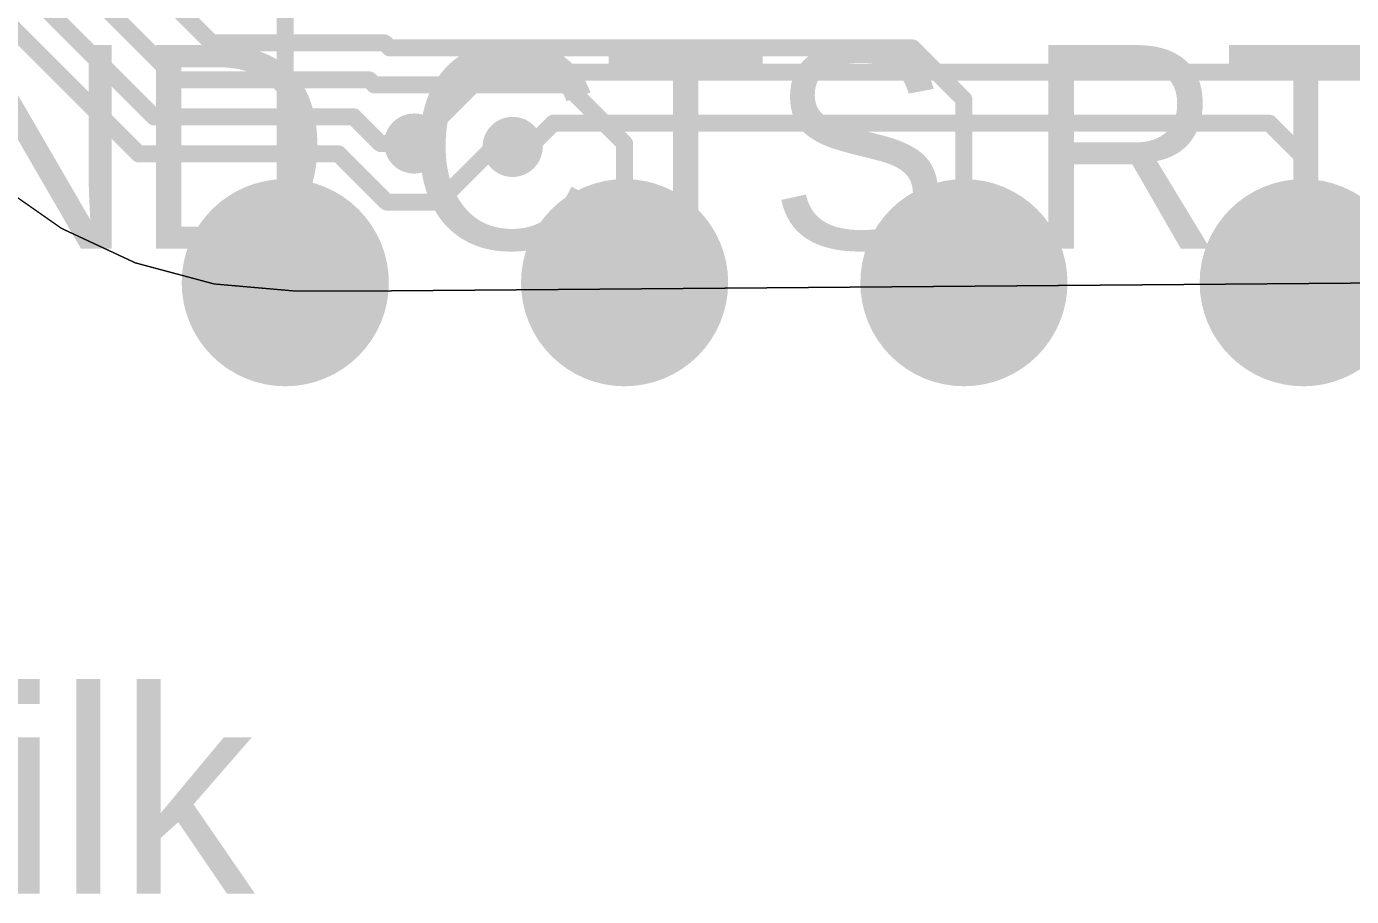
# Model space of a CAD drawing. Extents: x 215 to 281, y 31 to 138.
# Drawn here: x 247.59 to 257.51, y 31.17 to 37.68 of the extents above; entities that cross this region are included whole.
import ezdxf

# ---------------------------------------------------------------- set-up
doc = ezdxf.new("R2010")
doc.units = 0
doc.layers.get('0').update_dxf_attribs({"linetype": 'CONTINUOUS'})
for name, color, linetype in [('BOTTOMLAYER', 5, 'CONTINUOUS'), ('BOTTOMSOLDER', 6, 'CONTINUOUS'), ('KEEPOUTLAYER', 6, 'CONTINUOUS'), ('MECHANICAL1', 6, 'CONTINUOUS'), ('MECHANICAL16', 56, 'CONTINUOUS'), ('MIDLAYER1', 16, 'CONTINUOUS'), ('MIDLAYER14', 9, 'CONTINUOUS'), ('MIDLAYER2', 76, 'CONTINUOUS'), ('MIDLAYER3', 90, 'CONTINUOUS'), ('MULTILAYER', 9, 'CONTINUOUS'), ('PADHOLELAYER', 156, 'CONTINUOUS'), ('TOPLAYER', 1, 'CONTINUOUS'), ('TOPOVERLAY', 2, 'CONTINUOUS'), ('TOPSOLDER', 216, 'CONTINUOUS'), ('VIAHOLELAYER', 16, 'CONTINUOUS')]:
    doc.layers.add(name, color=color, linetype=linetype)

# ---------------------------------------------------------------- blocks, each defined once
blk = doc.blocks.new('HDR1X6_B_30')
at = {"layer": 'BOTTOMLAYER', "const_width": 0.75}
for points in [[(4.705, 0, 1), (5.455, 0, 1)], [(7.245, 0, 1), (7.995, 0, 1)], [(9.785, 0, 1), (10.535, 0, 1)], [(12.325, 0, 1), (13.075, 0, 1)]]:
    blk.add_lwpolyline(points, format="xyb", close=True, dxfattribs=at)
at = {"layer": 'BOTTOMSOLDER', "const_width": 0.7754}
for points in [[(4.6923, 0, 1), (5.4677, 0, 1)], [(7.2323, 0, 1), (8.0077, 0, 1)], [(9.7723, 0, 1), (10.5477, 0, 1)], [(12.3123, 0, 1), (13.0877, 0, 1)]]:
    blk.add_lwpolyline(points, format="xyb", close=True, dxfattribs=at)
at = {"layer": 'MIDLAYER1', "const_width": 0.75}
for points in [[(4.705, 0, 1), (5.455, 0, 1)], [(7.245, 0, 1), (7.995, 0, 1)], [(9.785, 0, 1), (10.535, 0, 1)], [(12.325, 0, 1), (13.075, 0, 1)]]:
    blk.add_lwpolyline(points, format="xyb", close=True, dxfattribs=at)
at = {"layer": 'MIDLAYER14', "const_width": 0.75}
for points in [[(4.705, 0, 1), (5.455, 0, 1)], [(7.245, 0, 1), (7.995, 0, 1)], [(9.785, 0, 1), (10.535, 0, 1)], [(12.325, 0, 1), (13.075, 0, 1)]]:
    blk.add_lwpolyline(points, format="xyb", close=True, dxfattribs=at)
at = {"layer": 'MIDLAYER2', "const_width": 0.75}
for points in [[(4.705, 0, 1), (5.455, 0, 1)], [(7.245, 0, 1), (7.995, 0, 1)], [(9.785, 0, 1), (10.535, 0, 1)], [(12.325, 0, 1), (13.075, 0, 1)]]:
    blk.add_lwpolyline(points, format="xyb", close=True, dxfattribs=at)
at = {"layer": 'MIDLAYER3', "const_width": 0.75}
for points in [[(4.705, 0, 1), (5.455, 0, 1)], [(7.245, 0, 1), (7.995, 0, 1)], [(9.785, 0, 1), (10.535, 0, 1)], [(12.325, 0, 1), (13.075, 0, 1)]]:
    blk.add_lwpolyline(points, format="xyb", close=True, dxfattribs=at)
at = {"layer": 'MULTILAYER', "const_width": 0.75}
for points in [[(4.705, 0, 1), (5.455, 0, 1)], [(7.245, 0, 1), (7.995, 0, 1)], [(9.785, 0, 1), (10.535, 0, 1)], [(12.325, 0, 1), (13.075, 0, 1)]]:
    blk.add_lwpolyline(points, format="xyb", close=True, dxfattribs=at)
at = {"layer": 'PADHOLELAYER', "const_width": 0.45}
for points in [[(4.855, 0, 1), (5.305, 0, 1)], [(7.395, 0, 1), (7.845, 0, 1)], [(9.935, 0, 1), (10.385, 0, 1)], [(12.475, 0, 1), (12.925, 0, 1)]]:
    blk.add_lwpolyline(points, format="xyb", close=True, dxfattribs=at)
at = {"layer": 'TOPLAYER', "const_width": 0.75}
for points in [[(4.705, 0, 1), (5.455, 0, 1)], [(7.245, 0, 1), (7.995, 0, 1)], [(9.785, 0, 1), (10.535, 0, 1)], [(12.325, 0, 1), (13.075, 0, 1)]]:
    blk.add_lwpolyline(points, format="xyb", close=True, dxfattribs=at)
at = {"layer": 'TOPSOLDER', "const_width": 0.7754}
for points in [[(4.6923, 0, 1), (5.4677, 0, 1)], [(7.2323, 0, 1), (8.0077, 0, 1)], [(9.7723, 0, 1), (10.5477, 0, 1)], [(12.3123, 0, 1), (13.0877, 0, 1)]]:
    blk.add_lwpolyline(points, format="xyb", close=True, dxfattribs=at)

msp = doc.modelspace()

# ---------------------------------------------------------------- linework, layer by layer
at = {"layer": 'BOTTOMLAYER', "const_width": 0.225}
for points in [[(250.3823, 36.8046, 1), (250.6073, 36.8046, 1)], [(251.1189, 36.7792, 1), (251.3439, 36.7792, 1)]]:
    msp.add_lwpolyline(points, format="xyb", close=True, dxfattribs=at)
at = {"layer": 'KEEPOUTLAYER', "const_width": 0.01}
for points in [[(247.3547, 36.5193), (247.8544, 36.1694)], [(247.8544, 36.1694), (248.4074, 35.9115)]]:
    msp.add_lwpolyline(points, dxfattribs=at)
at = {"layer": 'KEEPOUTLAYER', "const_width": 0.005}
for points in [[(247.8519, 36.1694, 1), (247.8569, 36.1694, 1)], [(247.8519, 36.1694, 1), (247.8569, 36.1694, 1)], [(248.4049, 35.9115, 1), (248.4099, 35.9115, 1)]]:
    msp.add_lwpolyline(points, format="xyb", close=True, dxfattribs=at)
at = {"layer": 'MECHANICAL1', "const_width": 0.01}
for points in [[(247.3547, 36.5193), (247.8544, 36.1694)], [(247.8544, 36.1694), (248.4074, 35.9115)], [(248.4074, 35.9115), (248.9967, 35.7536)], [(250.1044, 35.7004), (263.031, 35.8037)], [(248.9967, 35.7536), (249.6044, 35.7004)], [(249.6044, 35.7004), (250.1044, 35.7004)]]:
    msp.add_lwpolyline(points, dxfattribs=at)
at = {"layer": 'MECHANICAL1', "const_width": 0.005}
for points in [[(247.8519, 36.1694, 1), (247.8569, 36.1694, 1)], [(247.8519, 36.1694, 1), (247.8569, 36.1694, 1)], [(248.4049, 35.9115, 1), (248.4099, 35.9115, 1)], [(248.4049, 35.9115, 1), (248.4099, 35.9115, 1)], [(248.9942, 35.7536, 1), (248.9992, 35.7536, 1)], [(248.9942, 35.7536, 1), (248.9992, 35.7536, 1)], [(249.6019, 35.7004, 1), (249.6069, 35.7004, 1)], [(249.6019, 35.7004, 1), (249.6069, 35.7004, 1)], [(250.1019, 35.7004, 1), (250.1069, 35.7004, 1)], [(250.1019, 35.7004, 1), (250.1069, 35.7004, 1)]]:
    msp.add_lwpolyline(points, format="xyb", close=True, dxfattribs=at)
at = {"layer": 'MIDLAYER1', "const_width": 0.127}
for points in [[(249.5296, 35.7632), (249.5296, 37.846)], [(250.4948, 36.8046), (251.0282, 37.338)], [(251.0282, 37.338), (258.7464, 37.338)], [(251.3584, 36.7792), (251.5362, 36.957)], [(251.5362, 36.957), (256.8956, 36.957)], [(256.8956, 36.957), (257.1496, 36.703)], [(251.2314, 36.7792), (251.3584, 36.7792)], [(257.1496, 35.7632), (257.1496, 36.703)]]:
    msp.add_lwpolyline(points, dxfattribs=at)
at = {"layer": 'MIDLAYER1'}
for points, const_width in [([(250.9965, 37.338, 1), (251.0599, 37.338, 1)], 0.0635), ([(250.9965, 37.338, 1), (251.0599, 37.338, 1)], 0.0635), ([(250.3823, 36.8046, 1), (250.6073, 36.8046, 1)], 0.225), ([(251.1189, 36.7792, 1), (251.3439, 36.7792, 1)], 0.225), ([(251.5044, 36.957, 1), (251.5679, 36.957, 1)], 0.0635), ([(251.5044, 36.957, 1), (251.5679, 36.957, 1)], 0.0635), ([(256.8639, 36.957, 1), (256.9273, 36.957, 1)], 0.0635), ([(256.8639, 36.957, 1), (256.9273, 36.957, 1)], 0.0635), ([(250.4631, 36.8046, 1), (250.5265, 36.8046, 1)], 0.0635), ([(251.1996, 36.7792, 1), (251.2631, 36.7792, 1)], 0.0635), ([(251.3267, 36.7792, 1), (251.3902, 36.7792, 1)], 0.0635), ([(251.3267, 36.7792, 1), (251.3902, 36.7792, 1)], 0.0635), ([(257.1178, 36.703, 1), (257.1814, 36.703, 1)], 0.0635), ([(257.1178, 36.703, 1), (257.1814, 36.703, 1)], 0.0635), ([(249.4978, 35.7632, 1), (249.5614, 35.7632, 1)], 0.0635), ([(257.1178, 35.7632, 1), (257.1814, 35.7632, 1)], 0.0635)]:
    msp.add_lwpolyline(points, format="xyb", close=True, dxfattribs=dict(at, const_width=const_width))
at = {"layer": 'MIDLAYER14', "const_width": 0.127}
for points in [[(248.2215, 38.3159), (248.9797, 37.5577)], [(247.9445, 38.0619), (248.7257, 37.2807)], [(247.6675, 37.8841), (248.5479, 37.0037)], [(247.3905, 37.7694), (248.4332, 36.7267)], [(248.9797, 37.5577), (250.2729, 37.5577)], [(250.2729, 37.5577), (250.3105, 37.5201)], [(250.3105, 37.5201), (254.2243, 37.5201)], [(254.2243, 37.5201), (254.6096, 37.1348)], [(248.7257, 37.2807), (250.1582, 37.2807)], [(250.1582, 37.2807), (250.1958, 37.2431)], [(250.1958, 37.2431), (251.6311, 37.2431)], [(251.6311, 37.2431), (252.0696, 36.8046)], [(254.6096, 35.7632), (254.6096, 37.1348)], [(248.5479, 37.0037), (250.0434, 37.0037)], [(250.0434, 37.0037), (250.2425, 36.8046)], [(250.2425, 36.8046), (250.4948, 36.8046)], [(250.6793, 36.3661), (251.0924, 36.7792)], [(251.0924, 36.7792), (251.2314, 36.7792)], [(252.0696, 35.7632), (252.0696, 36.8046)], [(248.4332, 36.7267), (249.9287, 36.7267)], [(249.9287, 36.7267), (250.2893, 36.3661)], [(250.2893, 36.3661), (250.6793, 36.3661)]]:
    msp.add_lwpolyline(points, dxfattribs=at)
at = {"layer": 'MIDLAYER14'}
for points, const_width in [([(248.948, 37.5577, 1), (249.0115, 37.5577, 1)], 0.0635), ([(248.948, 37.5577, 1), (249.0115, 37.5577, 1)], 0.0635), ([(250.2412, 37.5577, 1), (250.3047, 37.5577, 1)], 0.0635), ([(250.2412, 37.5577, 1), (250.3047, 37.5577, 1)], 0.0635), ([(250.2788, 37.5201, 1), (250.3423, 37.5201, 1)], 0.0635), ([(250.2788, 37.5201, 1), (250.3423, 37.5201, 1)], 0.0635), ([(254.1925, 37.5201, 1), (254.256, 37.5201, 1)], 0.0635), ([(254.1925, 37.5201, 1), (254.256, 37.5201, 1)], 0.0635), ([(248.694, 37.2807, 1), (248.7575, 37.2807, 1)], 0.0635), ([(248.694, 37.2807, 1), (248.7575, 37.2807, 1)], 0.0635), ([(250.1264, 37.2807, 1), (250.1899, 37.2807, 1)], 0.0635), ([(250.1264, 37.2807, 1), (250.1899, 37.2807, 1)], 0.0635), ([(250.164, 37.2431, 1), (250.2275, 37.2431, 1)], 0.0635), ([(250.164, 37.2431, 1), (250.2275, 37.2431, 1)], 0.0635), ([(251.5993, 37.2431, 1), (251.6628, 37.2431, 1)], 0.0635), ([(251.5993, 37.2431, 1), (251.6628, 37.2431, 1)], 0.0635), ([(254.5779, 37.1348, 1), (254.6413, 37.1348, 1)], 0.0635), ([(254.5779, 37.1348, 1), (254.6413, 37.1348, 1)], 0.0635), ([(248.5162, 37.0037, 1), (248.5797, 37.0037, 1)], 0.0635), ([(248.5162, 37.0037, 1), (248.5797, 37.0037, 1)], 0.0635), ([(250.0117, 37.0037, 1), (250.0752, 37.0037, 1)], 0.0635), ([(250.0117, 37.0037, 1), (250.0752, 37.0037, 1)], 0.0635), ([(250.3823, 36.8046, 1), (250.6073, 36.8046, 1)], 0.225), ([(251.1189, 36.7792, 1), (251.3439, 36.7792, 1)], 0.225), ([(250.2108, 36.8046, 1), (250.2743, 36.8046, 1)], 0.0635), ([(250.2108, 36.8046, 1), (250.2743, 36.8046, 1)], 0.0635), ([(250.4631, 36.8046, 1), (250.5265, 36.8046, 1)], 0.0635), ([(251.0607, 36.7792, 1), (251.1242, 36.7792, 1)], 0.0635), ([(251.0607, 36.7792, 1), (251.1242, 36.7792, 1)], 0.0635), ([(251.1996, 36.7792, 1), (251.2631, 36.7792, 1)], 0.0635), ([(252.0378, 36.8046, 1), (252.1013, 36.8046, 1)], 0.0635), ([(252.0378, 36.8046, 1), (252.1013, 36.8046, 1)], 0.0635), ([(248.4014, 36.7267, 1), (248.4649, 36.7267, 1)], 0.0635), ([(248.4014, 36.7267, 1), (248.4649, 36.7267, 1)], 0.0635), ([(249.8969, 36.7267, 1), (249.9604, 36.7267, 1)], 0.0635), ([(249.8969, 36.7267, 1), (249.9604, 36.7267, 1)], 0.0635), ([(250.2575, 36.3661, 1), (250.321, 36.3661, 1)], 0.0635), ([(250.2575, 36.3661, 1), (250.321, 36.3661, 1)], 0.0635), ([(250.6476, 36.3661, 1), (250.7111, 36.3661, 1)], 0.0635), ([(250.6476, 36.3661, 1), (250.7111, 36.3661, 1)], 0.0635), ([(252.0378, 35.7632, 1), (252.1013, 35.7632, 1)], 0.0635), ([(254.5779, 35.7632, 1), (254.6413, 35.7632, 1)], 0.0635)]:
    msp.add_lwpolyline(points, format="xyb", close=True, dxfattribs=dict(at, const_width=const_width))
at = {"layer": 'MULTILAYER', "const_width": 0.225}
for points in [[(250.3823, 36.8046, 1), (250.6073, 36.8046, 1)], [(251.1189, 36.7792, 1), (251.3439, 36.7792, 1)]]:
    msp.add_lwpolyline(points, format="xyb", close=True, dxfattribs=at)
at = {"layer": 'VIAHOLELAYER', "const_width": 0.1}
for points in [[(250.4448, 36.8046, 1), (250.5448, 36.8046, 1)], [(251.1814, 36.7792, 1), (251.2814, 36.7792, 1)]]:
    msp.add_lwpolyline(points, format="xyb", close=True, dxfattribs=at)

# ---------------------------------------------------------------- block references
at = {"rotation": 180}
msp.add_blockref('HDR1X6_B_30', (262.2296, 35.7632), dxfattribs=at)

# ---------------------------------------------------------------- texts
at = {"layer": 'MECHANICAL16'}
msp.add_text('Black Mask white silk', height=1.524, dxfattribs=at).set_placement((230.0478, 31.1912))
at = {"layer": 'TOPOVERLAY'}
msp.add_text('GND CTS RTS TX RX NC', height=1.524, rotation=360, dxfattribs=at).set_placement((245.3386, 36.0172))

doc.saveas('drawing.dxf')
